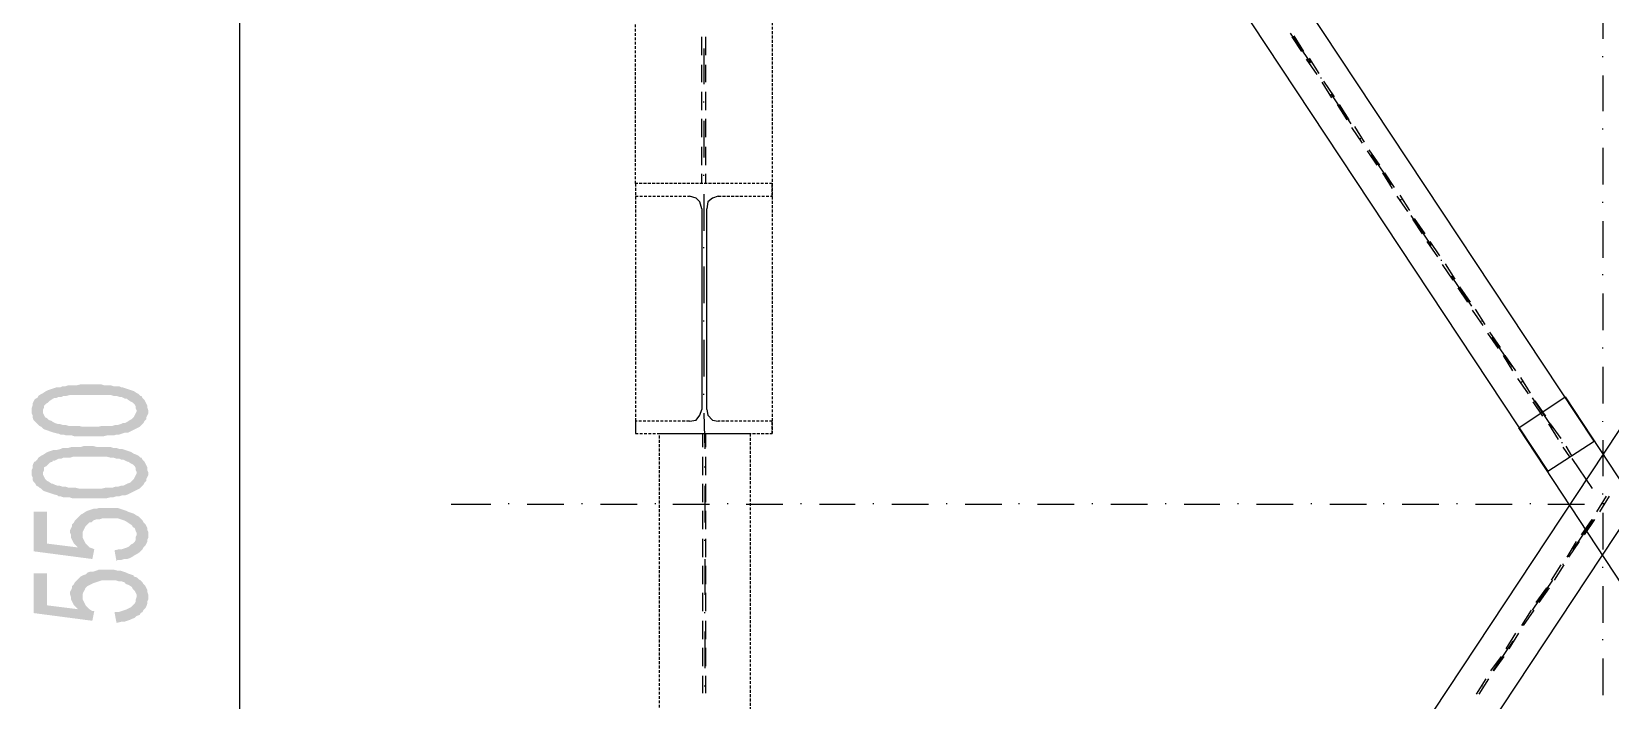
# Model space of a CAD drawing. Header units: metres. Extents: x 11 to 152679, y -40 to 137873.
# Drawn here: x 67074 to 70539, y 37676 to 39142 of the extents above; entities that cross this region are included whole.
import ezdxf

# ---------------------------------------------------------------- set-up
doc = ezdxf.new("R2010")
doc.units = ezdxf.units.M
doc.linetypes.add('HIDDEN', pattern=[9.525, 6.35, -3.175])
for name, color, linetype in [('CA3', 6, 'Continuous'), ('LAYER_1', 160, 'Continuous'), ('TR', 4, 'HIDDEN')]:
    doc.layers.add(name, color=color, linetype=linetype)

msp = doc.modelspace()

# ---------------------------------------------------------------- hatches: boundary and pattern name
at = {"layer": 'LAYER_1'}
for points in [[(67074.4524, 38311.6915), (67074.4524, 38305.3525), (67076.5883, 38301.1151), (67076.5883, 38296.8776), (67078.6898, 38290.5386), (67082.9273, 38286.3011), (67085.0632, 38284.1824), (67089.2663, 38279.9449), (67091.4022, 38277.8262), (67095.6397, 38275.7075), (67099.8772, 38271.4872), (67099.8772, 38313.8102), (67101.9787, 38318.0477), (67101.9787, 38322.2852), (67106.2161, 38326.5226), (67110.4536, 38328.6241), (67114.6911, 38332.8616), (67121.03, 38337.0991), (67125.2675, 38339.2178), (67129.505, 38339.2178), (67133.7424, 38341.3365), (67140.0814, 38341.3365), (67144.3189, 38343.4553), (67150.6234, 38343.4553), (67159.1328, 38345.5568), (67248.0163, 38345.5568), (67254.3897, 38343.4553), (67260.7287, 38343.4553), (67267.1021, 38341.3365), (67271.3051, 38341.3365), (67279.78, 38337.0991), (67284.0175, 38337.0991), (67286.119, 38334.9803), (67292.4924, 38330.7429), (67296.7299, 38328.6241), (67300.9329, 38324.4039), (67303.0689, 38320.1664), (67303.0689, 38315.929), (67305.1704, 38311.6915), (67307.3064, 38273.606), (67311.5438, 38275.7075), (67320.0188, 38284.1824), (67322.1203, 38288.4199), (67326.3577, 38292.6401), (67326.3577, 38296.8776), (67328.4592, 38301.1151), (67330.5952, 38305.3525), (67330.5952, 38311.6915), (67328.4592, 38318.0477), (67328.4592, 38322.2852), (67326.3577, 38326.5226), (67324.2218, 38330.7429), (67322.1203, 38334.9803), (67317.8828, 38339.2178), (67315.7813, 38343.4553), (67313.6453, 38343.4553), (67309.3734, 38347.6755), (67305.1704, 38349.7942), (67298.8314, 38354.0317), (67292.4924, 38356.1505), (67286.119, 38358.2692), (67279.78, 38360.3879), (67273.4411, 38362.5067), (67271.3051, 38362.5067), (67267.1021, 38364.6082), (67254.3897, 38364.6082), (67248.0163, 38366.7269), (67233.2024, 38366.7269), (67226.8634, 38368.8456), (67182.4216, 38368.8456), (67173.9467, 38366.7269), (67154.8953, 38366.7269), (67148.5564, 38364.6082), (67142.1829, 38364.6082), (67137.9799, 38362.5067), (67129.505, 38362.5067), (67123.166, 38360.3879), (67116.7926, 38358.2692), (67110.4536, 38356.1505), (67106.2161, 38354.0317), (67099.8772, 38349.7942), (67095.6397, 38347.6755), (67089.2663, 38343.4553), (67087.1648, 38339.2178), (67082.9273, 38337.0991), (67080.8258, 38334.9803), (67078.6898, 38330.7429), (67076.5883, 38326.5226), (67076.5883, 38322.2852), (67074.4524, 38315.929)], [(67099.8772, 38271.4872), (67104.1146, 38269.3685), (67110.4536, 38267.2498), (67116.7926, 38265.131), (67123.166, 38263.0123), (67131.6065, 38260.8936), (67133.7424, 38260.8936), (67137.9799, 38258.7748), (67144.3189, 38258.7748), (67150.6234, 38256.6733), (67163.3703, 38256.6733), (67169.7092, 38254.5546), (67231.1008, 38254.5546), (67239.5758, 38256.6733), (67254.3897, 38256.6733), (67260.7287, 38258.7748), (67267.1021, 38258.7748), (67273.4411, 38260.8936), (67279.78, 38263.0123), (67286.119, 38263.0123), (67307.3064, 38273.606), (67305.1704, 38311.6915), (67305.1704, 38309.59), (67303.0689, 38305.3525), (67300.9329, 38301.1151), (67298.8314, 38296.8776), (67294.594, 38292.6401), (67290.3565, 38290.5386), (67284.0175, 38286.3011), (67279.78, 38284.1824), (67275.5426, 38284.1824), (67271.3051, 38282.0637), (67264.9661, 38279.9449), (67258.6272, 38279.9449), (67252.2537, 38277.8262), (67228.9993, 38277.8262), (67220.5244, 38275.7075), (67186.6591, 38275.7075), (67178.1842, 38277.8262), (67154.8953, 38277.8262), (67148.5564, 38279.9449), (67142.1829, 38279.9449), (67135.844, 38282.0637), (67131.6065, 38282.0637), (67125.2675, 38284.1824), (67121.03, 38286.3011), (67118.9285, 38288.4199), (67112.5551, 38290.5386), (67108.3521, 38294.7588), (67104.1146, 38296.8776), (67101.9787, 38301.1151), (67099.8772, 38305.3525), (67099.8772, 38311.6915)], [(67074.4524, 38176.2303), (67074.4524, 38169.8741), (67076.5883, 38165.6539), (67076.5883, 38159.2977), (67078.6898, 38155.0602), (67082.9273, 38150.84), (67085.0632, 38146.6025), (67089.2663, 38144.4838), (67091.4022, 38142.3651), (67095.6397, 38140.2463), (67099.8772, 38136.0088), (67099.8772, 38176.2303), (67101.9787, 38180.4678), (67101.9787, 38186.8068), (67106.2161, 38188.9255), (67114.6911, 38197.4005), (67121.03, 38199.5192), (67121.03, 38201.6379), (67125.2675, 38201.6379), (67133.7424, 38205.8582), (67140.0814, 38205.8582), (67144.3189, 38207.9769), (67159.1328, 38207.9769), (67165.4718, 38210.0956), (67239.5758, 38210.0956), (67248.0163, 38207.9769), (67254.3897, 38207.9769), (67260.7287, 38205.8582), (67267.1021, 38205.8582), (67271.3051, 38203.7567), (67275.5426, 38203.7567), (67279.78, 38201.6379), (67284.0175, 38199.5192), (67286.119, 38199.5192), (67292.4924, 38195.2817), (67296.7299, 38193.163), (67300.9329, 38188.9255), (67303.0689, 38184.7053), (67303.0689, 38180.4678), (67305.1704, 38176.2303), (67307.3064, 38138.1276), (67311.5438, 38140.2463), (67315.7813, 38144.4838), (67320.0188, 38148.7213), (67322.1203, 38152.9415), (67326.3577, 38157.179), (67326.3577, 38161.4164), (67328.4592, 38165.6539), (67330.5952, 38169.8741), (67330.5952, 38176.2303), (67328.4592, 38180.4678), (67328.4592, 38186.8068), (67326.3577, 38191.0442), (67324.2218, 38195.2817), (67322.1203, 38199.5192), (67317.8828, 38203.7567), (67315.7813, 38207.9769), (67313.6453, 38207.9769), (67309.3734, 38212.2144), (67305.1704, 38214.3331), (67298.8314, 38216.4518), (67292.4924, 38220.6893), (67286.119, 38222.7908), (67279.78, 38224.9095), (67273.4411, 38227.0283), (67267.1021, 38227.0283), (67260.7287, 38229.147), (67254.3897, 38229.147), (67248.0163, 38231.2657), (67218.3884, 38231.2657), (67209.948, 38233.3845), (67188.7606, 38233.3845), (67182.4216, 38231.2657), (67161.2688, 38231.2657), (67154.8953, 38229.147), (67142.1829, 38229.147), (67137.9799, 38227.0283), (67129.505, 38224.9095), (67123.166, 38224.9095), (67116.7926, 38222.7908), (67110.4536, 38220.6893), (67106.2161, 38218.5706), (67099.8772, 38214.3331), (67095.6397, 38212.2144), (67089.2663, 38207.9769), (67087.1648, 38203.7567), (67082.9273, 38199.5192), (67080.8258, 38199.5192), (67078.6898, 38195.2817), (67076.5883, 38191.0442), (67076.5883, 38184.7053), (67074.4524, 38180.4678)], [(67099.8772, 38136.0088), (67104.1146, 38133.8901), (67110.4536, 38131.7886), (67116.7926, 38129.6699), (67123.166, 38127.5511), (67131.6065, 38125.4324), (67133.7424, 38123.3137), (67137.9799, 38123.3137), (67144.3189, 38121.1949), (67157.0313, 38121.1949), (67163.3703, 38119.0762), (67239.5758, 38119.0762), (67248.0163, 38121.1949), (67254.3897, 38121.1949), (67260.7287, 38123.3137), (67267.1021, 38123.3137), (67273.4411, 38125.4324), (67279.78, 38125.4324), (67286.119, 38127.5511), (67307.3064, 38138.1276), (67305.1704, 38176.2303), (67305.1704, 38174.1116), (67300.9329, 38165.6539), (67298.8314, 38161.4164), (67290.3565, 38152.9415), (67284.0175, 38150.84), (67279.78, 38148.7213), (67275.5426, 38146.6025), (67271.3051, 38146.6025), (67264.9661, 38144.4838), (67258.6272, 38144.4838), (67252.2537, 38142.3651), (67237.4398, 38142.3651), (67228.9993, 38140.2463), (67178.1842, 38140.2463), (67169.7092, 38142.3651), (67154.8953, 38142.3651), (67148.5564, 38144.4838), (67142.1829, 38144.4838), (67135.844, 38146.6025), (67131.6065, 38146.6025), (67125.2675, 38148.7213), (67121.03, 38150.84), (67118.9285, 38150.84), (67112.5551, 38155.0602), (67108.3521, 38157.179), (67104.1146, 38161.4164), (67101.9787, 38165.6539), (67099.8772, 38169.8741), (67099.8772, 38174.1116)], [(67078.6898, 38089.4484), (67078.6898, 38002.6664), (67207.812, 37985.7338), (67212.0495, 38006.9039), (67207.812, 38009.0226), (67201.473, 38011.1241), (67192.9981, 38019.5991), (67190.8966, 38023.8365), (67188.7606, 38028.0568), (67186.6591, 38032.2942), (67186.6591, 38038.6505), (67182.4216, 38083.0922), (67178.1842, 38078.8719), (67176.0827, 38011.1241), (67108.3521, 38019.5991), (67108.3521, 38089.4484)], [(67182.4216, 38083.0922), (67186.6591, 38038.6505), (67186.6591, 38045.0067), (67188.7606, 38049.2269), (67190.8966, 38053.4644), (67192.9981, 38057.7018), (67201.473, 38066.1595), (67205.7105, 38066.1595), (67209.948, 38070.397), (67216.2869, 38072.5157), (67222.6259, 38072.5157), (67228.9993, 38074.6345), (67264.9661, 38074.6345), (67271.3051, 38072.5157), (67277.6785, 38070.397), (67281.916, 38068.2783), (67288.255, 38064.0408), (67294.594, 38059.8206), (67296.7299, 38055.5831), (67300.9329, 38053.4644), (67303.0689, 38047.1082), (67305.1704, 38042.8879), (67305.1704, 38038.6505), (67305.1704, 38080.9734), (67298.8314, 38085.2109), (67292.4924, 38087.3296), (67286.119, 38089.4484), (67281.916, 38091.5671), (67275.5426, 38093.6859), (67269.2036, 38095.8046), (67262.8646, 38097.9233), (67222.6259, 38097.9233), (67216.2869, 38095.8046), (67209.948, 38095.8046), (67203.5401, 38093.6859), (67197.2356, 38091.5671), (67192.9981, 38089.4484), (67186.6591, 38085.2109)], [(67256.4567, 38004.7852), (67260.7287, 37981.4963), (67262.8646, 37983.6151), (67271.3051, 37983.6151), (67277.6785, 37985.7338), (67284.0175, 37985.7338), (67290.3565, 37987.8525), (67294.594, 37989.9713), (67300.9329, 37994.1915), (67305.1704, 37996.3102), (67311.5438, 38000.5477), (67313.6453, 38002.6664), (67317.8828, 38006.9039), (67320.0188, 38011.1241), (67324.2218, 38015.3616), (67326.3577, 38019.5991), (67328.4592, 38023.8365), (67328.4592, 38028.0568), (67330.5952, 38032.2942), (67330.5952, 38045.0067), (67328.4592, 38049.2269), (67328.4592, 38053.4644), (67326.3577, 38057.7018), (67324.2218, 38061.9393), (67320.0188, 38066.1595), (67317.8828, 38070.397), (67313.6453, 38074.6345), (67309.3734, 38078.8719), (67305.1704, 38080.9734), (67305.1704, 38038.6505), (67303.0689, 38034.413), (67303.0689, 38028.0568), (67300.9329, 38023.8365), (67296.7299, 38019.5991), (67292.4924, 38017.4803), (67288.255, 38013.2429), (67284.0175, 38011.1241), (67277.6785, 38009.0226), (67271.3051, 38006.9039), (67264.9661, 38006.9039)], [(67159.1328, 38045.0067), (67159.1328, 38042.8879), (67161.2688, 38038.6505), (67161.2688, 38032.2942), (67163.3703, 38028.0568), (67165.4718, 38023.8365), (67167.6077, 38019.5991), (67176.0827, 38011.1241), (67178.1842, 38078.8719), (67169.7092, 38070.397), (67167.6077, 38066.1595), (67163.3703, 38061.9393), (67163.3703, 38057.7018), (67161.2688, 38053.4644), (67159.1328, 38049.2269)], [(67078.6898, 37953.9872), (67078.6898, 37867.2053), (67207.812, 37850.2726), (67212.0495, 37871.4255), (67207.812, 37871.4255), (67201.473, 37875.663), (67197.2356, 37879.9005), (67192.9981, 37884.1379), (67190.8966, 37888.3582), (67188.7606, 37892.5956), (67186.6591, 37896.8331), (67186.6591, 37903.1893), (67182.4216, 37947.631), (67178.1842, 37943.3936), (67176.0827, 37875.663), (67108.3521, 37884.1379), (67108.3521, 37953.9872)], [(67159.1328, 37907.4095), (67161.2688, 37901.0706), (67161.2688, 37896.8331), (67163.3703, 37892.5956), (67165.4718, 37888.3582), (67167.6077, 37884.1379), (67171.8452, 37879.9005), (67176.0827, 37875.663), (67178.1842, 37943.3936), (67173.9467, 37939.1733), (67169.7092, 37934.9359), (67167.6077, 37930.6984), (67163.3703, 37926.4609), (67163.3703, 37922.2234), (67161.2688, 37918.0032), (67159.1328, 37913.7657)], [(67182.4216, 37947.631), (67186.6591, 37903.1893), (67186.6591, 37909.5283), (67188.7606, 37913.7657), (67190.8966, 37918.0032), (67192.9981, 37922.2234), (67197.2356, 37926.4609), (67209.948, 37932.8171), (67216.2869, 37934.9359), (67222.6259, 37937.0546), (67228.9993, 37939.1733), (67258.6272, 37939.1733), (67264.9661, 37937.0546), (67271.3051, 37937.0546), (67277.6785, 37934.9359), (67281.916, 37930.6984), (67288.255, 37928.5796), (67294.594, 37924.3422), (67296.7299, 37920.1219), (67300.9329, 37915.8845), (67305.1704, 37907.4095), (67305.1704, 37903.1893), (67305.1704, 37945.5123), (67298.8314, 37947.631), (67298.8314, 37949.7498), (67292.4924, 37951.8685), (67286.119, 37953.9872), (67281.916, 37956.106), (67275.5426, 37958.2075), (67269.2036, 37960.3262), (67262.8646, 37960.3262), (67254.3897, 37962.4449), (67222.6259, 37962.4449), (67216.2869, 37960.3262), (67209.948, 37958.2075), (67203.5401, 37958.2075), (67197.2356, 37956.106), (67192.9981, 37951.8685), (67186.6591, 37949.7498)], [(67256.4567, 37869.3068), (67260.7287, 37846.0352), (67262.8646, 37846.0352), (67271.3051, 37848.1539), (67277.6785, 37848.1539), (67284.0175, 37850.2726), (67290.3565, 37852.3741), (67294.594, 37854.4929), (67300.9329, 37856.6116), (67305.1704, 37860.8491), (67311.5438, 37862.9678), (67313.6453, 37867.2053), (67317.8828, 37869.3068), (67320.0188, 37873.5442), (67324.2218, 37877.7817), (67326.3577, 37882.0192), (67328.4592, 37888.3582), (67328.4592, 37892.5956), (67330.5952, 37896.8331), (67330.5952, 37907.4095), (67328.4592, 37913.7657), (67328.4592, 37918.0032), (67326.3577, 37922.2234), (67324.2218, 37926.4609), (67320.0188, 37930.6984), (67317.8828, 37934.9359), (67313.6453, 37939.1733), (67309.3734, 37941.2748), (67305.1704, 37945.5123), (67305.1704, 37903.1893), (67303.0689, 37896.8331), (67303.0689, 37892.5956), (67300.9329, 37888.3582), (67296.7299, 37884.1379), (67292.4924, 37879.9005), (67284.0175, 37875.663), (67277.6785, 37873.5442), (67271.3051, 37871.4255), (67264.9661, 37869.3068)]]:
    msp.add_hatch(color=7, dxfattribs=at).paths.add_polyline_path(points, is_closed=False)

# ---------------------------------------------------------------- linework, layer by layer
at = {"layer": 'CA3'}
for points in [[(70503.4592, 38243.9609), (68829.1773, 40771.2657), (68710.666, 40771.2657), (68710.666, 40733.163), (70401.8634, 38178.3491)], [(68712.7675, 35479.5991), (72215.844, 40771.2657), (72334.3897, 40771.2657), (72334.3897, 40733.163), (68831.3132, 35441.4963), (68712.7675, 35441.4963)]]:
    msp.add_lwpolyline(points, close=True, dxfattribs=at)
at = {"layer": 'LAYER_1', "color": 7}
for p, q in [((67531.6854, 35356.8331), (67531.6854, 40855.929)), ((70522.5106, 39207.0546), (70522.5106, 39126.6116)), ((68545.5426, 39090.6276), (68545.5426, 39130.8491)), ((68554.0175, 39090.6276), (68554.0175, 39130.8491)), ((69836.7299, 39139.3068), (69881.1716, 39073.6949)), ((69862.1203, 39099.1025), (69840.9329, 39130.8491)), ((69866.3577, 39099.1025), (69845.1704, 39132.9678)), ((68549.78, 39105.4415), (68549.78, 39027.1345)), ((70522.5106, 39086.3901), (70522.5106, 39088.5088)), ((68545.5426, 39031.3719), (68545.5426, 39069.4575)), ((68554.0175, 39031.3719), (68554.0175, 39069.4575)), ((69895.9856, 39048.3046), (69872.6967, 39082.1699)), ((69900.223, 39050.4233), (69879.0357, 39084.2886)), ((69904.4605, 39039.8296), (69904.4605, 39041.9484)), ((69927.7493, 38997.5067), (69906.562, 39031.3719)), ((69934.0883, 38999.6082), (69910.7995, 39033.4734)), ((70522.5106, 39046.1859), (70522.5106, 38967.8616)), ((68545.5426, 38969.9803), (68545.5426, 39010.2018)), ((68549.78, 38986.913), (68549.78, 38989.0317)), ((68554.0175, 38969.9803), (68554.0175, 39010.2018)), ((69925.6134, 39005.9644), (69970.0551, 38940.3525)), ((69961.6146, 38948.8102), (69940.4273, 38982.6755)), ((69965.8521, 38948.8102), (69944.6648, 38982.6755)), ((68545.5426, 38910.7075), (68545.5426, 38950.929)), ((68549.78, 38946.6915), (68549.78, 38866.2657)), ((68554.0175, 38910.7075), (68554.0175, 38950.929)), ((69995.4799, 38898.0123), (69972.1911, 38931.8776)), ((69999.6829, 38900.131), (69978.53, 38933.9963)), ((70522.5106, 38927.6401), (70522.5106, 38929.7588)), ((68545.5426, 38849.3331), (68545.5426, 38889.5546)), ((68554.0175, 38849.3331), (68554.0175, 38889.5546)), ((69991.2424, 38906.4872), (69991.2424, 38908.606)), ((70027.2092, 38849.3331), (70006.0564, 38881.0796)), ((70033.5827, 38849.3331), (70010.2938, 38883.1984)), ((70522.5106, 38887.4359), (70522.5106, 38806.9929)), ((70014.5313, 38872.6219), (70058.973, 38806.9929)), ((68545.5426, 38809.1116), (68545.5426, 38830.2817)), ((68549.78, 38826.0442), (68549.78, 38828.163)), ((68554.0175, 38809.1116), (68554.0175, 38830.2817)), ((70061.0401, 38798.5352), (70039.9216, 38832.4005)), ((70065.312, 38800.6539), (70044.1591, 38832.4005)), ((68549.78, 38785.84), (68549.78, 38705.397)), ((70094.9398, 38747.7372), (70071.6854, 38781.6025)), ((70099.1773, 38749.856), (70078.0244, 38783.7213)), ((70080.1259, 38773.1276), (70080.1259, 38775.2463)), ((68545.5426, 38754.0762), (68545.5426, 38313.8102)), ((68556.119, 38313.8102), (68556.119, 38754.0762)), ((70101.3132, 38739.2623), (70145.755, 38673.6505)), ((70522.5106, 38766.7886), (70522.5106, 38768.8901)), ((70126.7036, 38699.0408), (70105.5163, 38730.8046)), ((70133.0426, 38699.0408), (70109.7537, 38732.9233)), ((70522.5106, 38726.5671), (70522.5106, 38646.1241)), ((68549.78, 38667.2942), (68549.78, 38669.413)), ((70160.5689, 38648.2429), (70137.28, 38682.1082)), ((70164.8064, 38650.3616), (70143.619, 38682.1082)), ((70169.0438, 38639.7852), (70169.0438, 38641.9039)), ((68549.78, 38627.09), (68549.78, 38546.647)), ((70194.4342, 38597.4449), (70171.1453, 38631.3102)), ((70198.6716, 38599.5637), (70177.5188, 38633.429)), ((70190.1967, 38605.9199), (70234.6384, 38540.2908)), ((70522.5106, 38608.0386), (70522.5106, 38610.1401)), ((70226.198, 38548.7657), (70205.0106, 38580.5123)), ((70232.5369, 38548.7657), (70209.2481, 38582.631)), ((70522.5106, 38567.8171), (70522.5106, 38487.3741)), ((70260.0632, 38497.9678), (70236.7744, 38531.8331)), ((70264.2663, 38500.0865), (70243.1134, 38533.9518)), ((68549.78, 38506.4255), (68549.78, 38508.5442)), ((70257.9273, 38506.4255), (70257.9273, 38508.5442)), ((68549.78, 38466.2213), (68549.78, 38385.7783)), ((70293.9285, 38447.1699), (70270.6397, 38481.0352)), ((70298.166, 38449.2886), (70274.8772, 38483.1539)), ((70279.1146, 38472.5602), (70323.5564, 38406.9484)), ((70325.6234, 38398.4734), (70304.505, 38432.356)), ((70332.0313, 38398.4734), (70308.7424, 38432.356)), ((70522.5106, 38447.1699), (70522.5106, 38449.2886)), ((70522.5106, 38406.9484), (70522.5106, 38326.5226)), ((70359.5232, 38347.6755), (70336.2688, 38381.5408)), ((70363.7606, 38349.7942), (70342.6077, 38383.6595)), ((70344.7092, 38373.0831), (70344.7092, 38375.2018)), ((68549.78, 38345.5568), (68549.78, 38347.6755)), ((70367.9981, 38339.2178), (70412.4398, 38273.606)), ((70391.2869, 38298.9963), (70370.0996, 38330.7429)), ((70397.6259, 38298.9963), (70374.3371, 38332.8616)), ((68549.78, 38305.3525), (68551.916, 38227.0283)), ((70522.5106, 38286.3011), (70522.5106, 38288.4199)), ((68547.6785, 38231.2657), (68547.6785, 38260.8936)), ((68554.0175, 38231.2657), (68554.0175, 38260.8936)), ((70425.1522, 38248.1984), (70403.9993, 38282.0637)), ((70431.4567, 38250.3171), (70408.2024, 38282.0637)), ((70433.6272, 38239.7234), (70433.6272, 38241.8422)), ((70450.5426, 38210.0956), (70435.7287, 38231.2657)), ((70454.78, 38212.2144), (70442.1021, 38233.3845)), ((70522.5106, 38246.0796), (70522.5106, 38167.7726)), ((68547.6785, 38169.8741), (68547.6785, 38210.0956)), ((68551.916, 38186.8068), (68551.916, 38188.9255)), ((68554.0175, 38169.8741), (68554.0175, 38210.0956)), ((70454.78, 38205.8582), (70499.2218, 38140.2463)), ((68547.6785, 38110.6185), (68547.6785, 38150.84)), ((68554.0175, 38110.6185), (68554.0175, 38150.84)), ((68551.916, 38146.6025), (68551.916, 38066.1595)), ((70509.8327, 38089.4484), (70530.9856, 38123.3137)), ((70516.1716, 38089.4484), (70537.3245, 38123.3137)), ((70522.5106, 38127.5511), (70522.5106, 38129.6699)), ((67995.223, 38106.381), (68082.005, 38106.381)), ((68122.2092, 38106.381), (68122.2092, 38108.4998)), ((68162.448, 38106.381), (68242.8565, 38106.381)), ((68283.0952, 38106.381), (68283.0952, 38108.4998)), ((68323.2995, 38106.381), (68403.7424, 38106.381)), ((68443.9467, 38106.381), (68443.9467, 38108.4998)), ((68482.0495, 38106.381), (68562.4924, 38106.381)), ((68547.6785, 38051.3456), (68547.6785, 38091.5671)), ((68554.0175, 38051.3456), (68554.0175, 38091.5671)), ((68602.6967, 38106.381), (68602.6967, 38108.4998)), ((68642.9354, 38106.381), (68723.344, 38106.381)), ((68763.5827, 38106.381), (68763.5827, 38108.4998)), ((68803.7869, 38106.381), (68882.094, 38106.381)), ((68922.3327, 38106.381), (68922.3327, 38108.4998)), ((68962.5369, 38106.381), (69042.9799, 38106.381)), ((69083.1842, 38106.381), (69083.1842, 38108.4998)), ((69123.3884, 38106.381), (69203.8314, 38106.381)), ((69241.9342, 38106.381), (69241.9342, 38108.4998)), ((69282.1384, 38106.381), (69362.5814, 38106.381)), ((69402.7857, 38106.381), (69402.7857, 38108.4998)), ((69443.0244, 38106.381), (69523.4329, 38106.381)), ((69563.6716, 38106.381), (69563.6716, 38108.4998)), ((69603.8759, 38106.381), (69682.1829, 38106.381)), ((69722.4216, 38106.381), (69722.4216, 38108.4998)), ((69762.6259, 38106.381), (69843.0689, 38106.381)), ((69883.2732, 38106.381), (69883.2732, 38108.4998)), ((69923.5119, 38106.381), (70003.9204, 38106.381)), ((70042.0232, 38106.381), (70042.0232, 38108.4998)), ((70082.2619, 38106.381), (70162.6704, 38106.381)), ((70202.9091, 38106.381), (70202.9091, 38108.4998)), ((70243.1134, 38106.381), (70323.5564, 38106.381)), ((70363.7606, 38106.381), (70363.7606, 38108.4998)), ((70401.8634, 38106.381), (70482.3064, 38106.381)), ((70522.5106, 38106.381), (70522.5106, 38108.4998)), ((70522.5106, 38106.381), (70522.5106, 38108.4998)), ((70522.5106, 38087.3296), (70522.5106, 38006.9039)), ((70524.6466, 38106.381), (70524.6466, 38108.4998)), ((70501.3577, 38072.5157), (70456.916, 38006.9039)), ((70475.9329, 38038.6505), (70499.2218, 38072.5157)), ((70482.3064, 38038.6505), (70505.5952, 38072.5157)), ((68547.6785, 37989.9713), (68547.6785, 38030.1755)), ((68551.916, 38025.9553), (68551.916, 38028.0568)), ((68554.0175, 37989.9713), (68554.0175, 38030.1755)), ((70444.2036, 37989.9713), (70465.3565, 38023.8365)), ((70448.4411, 37989.9713), (70471.7299, 38023.8365)), ((68551.916, 37985.7338), (68551.916, 37907.4095)), ((68547.6785, 37930.6984), (68547.6785, 37970.9199)), ((68554.0175, 37930.6984), (68554.0175, 37970.9199)), ((70410.3383, 37939.1733), (70431.4567, 37973.0386)), ((70416.6773, 37939.1733), (70437.8646, 37973.0386)), ((70435.7287, 37973.0386), (70435.7287, 37975.1401)), ((70522.5106, 37966.6824), (70522.5106, 37968.8011)), ((68547.6785, 37871.4255), (68547.6785, 37911.647)), ((68554.0175, 37871.4255), (68554.0175, 37911.647)), ((70412.4398, 37939.1733), (70367.9981, 37873.5442)), ((70376.473, 37890.4769), (70399.7619, 37922.2234)), ((70382.812, 37890.4769), (70406.1008, 37922.2234)), ((70522.5106, 37926.4609), (70522.5106, 37846.0352)), ((70344.7092, 37839.679), (70365.8966, 37873.5442)), ((70348.9467, 37839.679), (70372.2356, 37873.5442)), ((68547.6785, 37810.0511), (68547.6785, 37850.2726)), ((68551.916, 37867.2053), (68551.916, 37869.3068)), ((68554.0175, 37810.0511), (68554.0175, 37850.2726)), ((70346.8452, 37839.679), (70346.8452, 37841.7977)), ((68551.916, 37826.9838), (68551.916, 37746.5408)), ((70325.6234, 37805.8137), (70281.2161, 37740.2018)), ((70310.844, 37788.881), (70332.0313, 37822.7463)), ((70317.1829, 37788.881), (70338.3703, 37822.7463)), ((70522.5106, 37807.9324), (70522.5106, 37810.0511)), ((68547.6785, 37750.7783), (68547.6785, 37790.9998)), ((68554.0175, 37750.7783), (68554.0175, 37790.9998)), ((70276.9787, 37740.2018), (70300.2675, 37771.9484)), ((70283.3521, 37740.2018), (70306.6065, 37771.9484)), ((70522.5106, 37767.7109), (70522.5106, 37687.2852)), ((68547.6785, 37691.5226), (68547.6785, 37729.6082)), ((68551.916, 37706.3365), (68551.916, 37708.4553)), ((68554.0175, 37691.5226), (68554.0175, 37729.6082)), ((70245.2493, 37689.4039), (70266.4022, 37723.2692)), ((70251.5883, 37689.4039), (70272.7067, 37723.2692)), ((70257.9273, 37706.3365), (70257.9273, 37708.4553))]:
    msp.add_line(p, q, dxfattribs=at)
for points in [[(68545.5426, 38754.0762), (68541.3051, 38768.8901), (68532.8646, 38777.3651), (68518.0163, 38781.6025)], [(68581.5438, 38781.6025), (68568.8314, 38777.3651), (68558.255, 38768.8901), (68556.119, 38754.0762)], [(68518.0163, 38288.4199), (68532.8646, 38290.5386), (68541.3051, 38301.1151), (68545.5426, 38313.8102)], [(68556.119, 38313.8102), (68558.255, 38301.1151), (68568.8314, 38290.5386), (68581.5438, 38288.4199)]]:
    msp.add_lwpolyline(points, dxfattribs=at)
msp.add_lwpolyline([(70439.9661, 38341.3365), (70706.6854, 37937.0546), (70605.0551, 37869.3068), (70338.3703, 38273.606)], close=True, dxfattribs=at)
at = {"layer": 'TR'}
for p, q in [((68399.505, 38809.1116), (68399.505, 38260.8936)), ((68700.0551, 38809.1116), (68700.0551, 38260.8936)), ((68399.505, 38781.6025), (68518.0163, 38781.6025))]:
    msp.add_line(p, q, dxfattribs=at)
for points in [[(68399.505, 38809.1116), (68399.505, 40610.397), (68700.0551, 40610.397), (68700.0551, 38809.1116)], [(68452.4216, 35602.3651), (68452.4216, 38260.8936), (68651.3759, 38260.8936), (68651.3759, 35602.3651)]]:
    msp.add_lwpolyline(points, close=True, dxfattribs=at)
for points in [[(68581.5438, 38781.6025), (68700.0551, 38781.6025), (68700.0551, 38809.1116), (68399.505, 38809.1116), (68399.505, 38781.6025)], [(68518.0163, 38288.4199), (68399.505, 38288.4199), (68399.505, 38260.8936), (68700.0551, 38260.8936), (68700.0551, 38288.4199), (68581.5438, 38288.4199)]]:
    msp.add_lwpolyline(points, dxfattribs=at)

doc.saveas('drawing.dxf')
